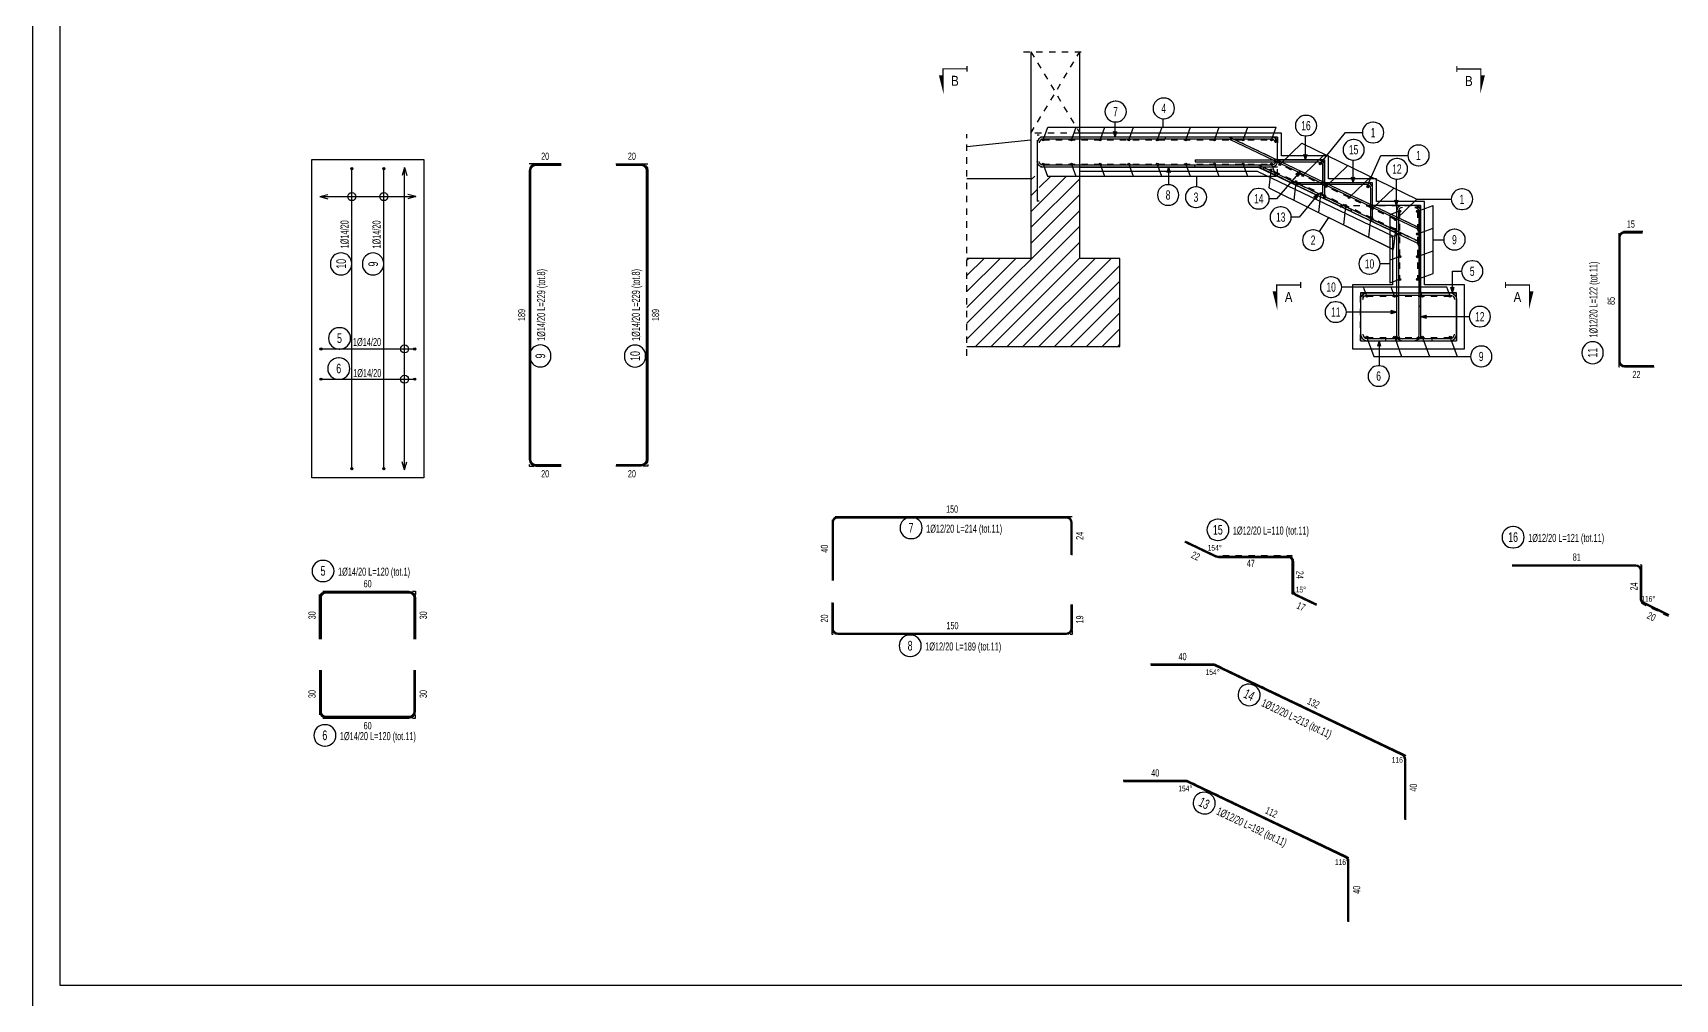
# Model space of a CAD drawing. Header units: metres. Extents: x 419734 to 420376, y 4564732 to 4565123.
# Drawn here: x 419806.38 to 419832.03, y 4564762.16 to 4564777.26 of the extents above; entities that cross this region are included whole.
import ezdxf
from ezdxf.enums import TextEntityAlignment as Align

# ---------------------------------------------------------------- set-up
doc = ezdxf.new("R2010")
doc.units = ezdxf.units.M
for name, pattern in [('ACA_TRATTO1', [1.5, 1, -0.5]), ('HIDDEN', [0.5, 0.3, -0.2]), ('NASCOSTA', [0.375, 0.25, -0.125]), ('PUNTEGGIATA2', [0.125, 0, -0.125])]:
    doc.linetypes.add(name, pattern=pattern)
for name, color, linetype in [('07_Ferri', 7, 'Continuous'), ('07_Richiami', 7, 'Continuous'), ('07_Serie Barre', 7, 'Continuous'), ('07_Tondini', 1, 'Continuous'), ('SW_MAGRONE', 2, 'Continuous'), ('SW_MAGRONE-1', 2, 'HIDDEN'), ('SW_QUOTE', 1, 'Continuous'), ('SW_TESTI', 2, 'Continuous'), ('SW_TRATT_GRIGIO', 252, 'NASCOSTA'), ('SW_TRATTEGGIO_252', 252, 'Continuous')]:
    doc.layers.add(name, color=color, linetype=linetype)
for name, color, linetype, plot in [('07_GENERATRICI', 31, 'Continuous', False), ('07_Poligonale', 8, 'Continuous', False), ('SW_FINESTRA_INVISIBILE', 190, 'Continuous', False)]:
    doc.layers.add(name, color=color, linetype=linetype, plot=plot)
doc.styles.add('ACA_1', font='ARIALN.TTF')
doc.styles.add('SWS', font='ARIALN.TTF')

# ---------------------------------------------------------------- blocks, each defined once
blk = doc.blocks.new('*U1813')
at = {"layer": 'SW_QUOTE', "const_width": 0.0003}
blk.add_lwpolyline([(0, 0), (-0.006, 0), (-0.006, -0.00159)], dxfattribs=at)
at = {"layer": 'SW_QUOTE', "const_width": 0.0003, "flags": 128}
blk.add_lwpolyline([(0, 0.00075), (0, -0.00075)], dxfattribs=at)
at = {"layer": 'SW_QUOTE'}
blk.add_solid([(-0.00585, -0.00159), (-0.00701, -0.00159), (-0.00585, -0.00624)], dxfattribs=at)
at = {"layer": 'SW_TESTI', "style": 'SWS'}
for tag, p in [('RIF_DOC_SEC', (-0.003, 0.0055)), ('RIF_DOC', (-0.003, 0.0025))]:
    blk.add_attdef(tag, text='', height=0.002, dxfattribs=at).set_placement(p, align=Align.MIDDLE)
at = {"layer": 'SW_TESTI', "color": 3, "style": 'SWS'}
blk.add_attdef('SEZ', text='', height=0.0025, dxfattribs=at).set_placement((-0.003, -0.003), align=Align.MIDDLE)
blk = doc.blocks.new('*U1814')
at = {"layer": 'SW_QUOTE', "const_width": 0.0003, "flags": 128}
blk.add_lwpolyline([(0, 0.00075), (0, -0.00075)], dxfattribs=at)
at = {"layer": 'SW_QUOTE', "const_width": 0.0003}
blk.add_lwpolyline([(0, 0), (0.006, 0), (0.006, -0.00159)], dxfattribs=at)
at = {"layer": 'SW_QUOTE'}
blk.add_solid([(0.00585, -0.00159), (0.00701, -0.00159), (0.00585, -0.00624)], dxfattribs=at)
at = {"layer": 'SW_TESTI', "style": 'SWS'}
for tag, p in [('RIF_DOC_SEC', (0.003, 0.0055)), ('RIF_DOC', (0.003, 0.0025))]:
    blk.add_attdef(tag, text='', height=0.002, dxfattribs=at).set_placement(p, align=Align.MIDDLE)
at = {"layer": 'SW_TESTI', "color": 3, "style": 'SWS'}
blk.add_attdef('SEZ', text='', height=0.0025, dxfattribs=at).set_placement((0.003, -0.003), align=Align.MIDDLE)
blk = doc.blocks.new('*U1809')
at = {"layer": 'SW_QUOTE', "const_width": 0.0003}
blk.add_lwpolyline([(0, 0), (-0.006, 0), (-0.006, -0.00159)], dxfattribs=at)
at = {"layer": 'SW_QUOTE', "const_width": 0.0003, "flags": 128}
blk.add_lwpolyline([(0, 0.00075), (0, -0.00075)], dxfattribs=at)
at = {"layer": 'SW_QUOTE'}
blk.add_solid([(-0.00585, -0.00159), (-0.00701, -0.00159), (-0.00585, -0.00624)], dxfattribs=at)
at = {"layer": 'SW_TESTI', "style": 'SWS'}
for tag, p in [('RIF_DOC_SEC', (-0.003, 0.0055)), ('RIF_DOC', (-0.003, 0.0025))]:
    blk.add_attdef(tag, text='', height=0.002, dxfattribs=at).set_placement(p, align=Align.MIDDLE)
at = {"layer": 'SW_TESTI', "color": 3, "style": 'SWS'}
blk.add_attdef('SEZ', text='', height=0.0025, dxfattribs=at).set_placement((-0.003, -0.003), align=Align.MIDDLE)
blk = doc.blocks.new('*U1810')
at = {"layer": 'SW_QUOTE', "const_width": 0.0003, "flags": 128}
blk.add_lwpolyline([(0, 0.00075), (0, -0.00075)], dxfattribs=at)
at = {"layer": 'SW_QUOTE', "const_width": 0.0003}
blk.add_lwpolyline([(0, 0), (0.006, 0), (0.006, -0.00159)], dxfattribs=at)
at = {"layer": 'SW_QUOTE'}
blk.add_solid([(0.00585, -0.00159), (0.00701, -0.00159), (0.00585, -0.00624)], dxfattribs=at)
at = {"layer": 'SW_TESTI', "style": 'SWS'}
for tag, p in [('RIF_DOC_SEC', (0.003, 0.0055)), ('RIF_DOC', (0.003, 0.0025))]:
    blk.add_attdef(tag, text='', height=0.002, dxfattribs=at).set_placement(p, align=Align.MIDDLE)
at = {"layer": 'SW_TESTI', "color": 3, "style": 'SWS'}
blk.add_attdef('SEZ', text='', height=0.0025, dxfattribs=at).set_placement((0.003, -0.003), align=Align.MIDDLE)
blk = doc.blocks.new('STC_TCA_071481033441130212000102', base_point=(44.086, 6.619))
at = {"color": 0}
blk.add_lwpolyline([(44.112, 6.68, 1), (44.054, 6.56), (44.059, 6.558, 1), (44.117, 6.678), (44.112, 6.68)], format="xyb", dxfattribs=at)
blk = doc.blocks.new('STC_TCA_071481033445130212000102', base_point=(43.856, 6.042))
at = {"color": 0}
blk.add_lwpolyline([(43.883, 6.104, 1), (43.825, 5.983), (43.83, 5.981, 1), (43.887, 6.102), (43.883, 6.104)], format="xyb", dxfattribs=at)
blk = doc.blocks.new('STC_TCA_07147100130214000101', base_point=(44.669, 8.208))
at = {"color": 0}
blk.add_lwpolyline([(44.667, 8.272, 1), (44.667, 8.144), (44.672, 8.144, 1), (44.672, 8.272), (44.667, 8.272)], format="xyb", dxfattribs=at)
blk = doc.blocks.new('STC_TCA_07147100130213000101', base_point=(45.128, 9.067))
at = {"color": 0}
blk.add_lwpolyline([(45.126, 9.132, 1), (45.126, 9.003), (45.131, 9.003, 1), (45.131, 9.132), (45.126, 9.132)], format="xyb", dxfattribs=at)
blk = doc.blocks.new('STC_TCA_07148100130212000102', base_point=(11.118, 11.282))
at = {"color": 0}
blk.add_lwpolyline([(11.116, 11.348, 1), (11.116, 11.215), (11.121, 11.215, 1), (11.121, 11.348), (11.116, 11.348)], format="xyb", dxfattribs=at)
blk = doc.blocks.new('STC_TCA_07148100130212000101', base_point=(41.866, 24.599))
at = {"color": 0}
blk.add_lwpolyline([(41.864, 24.665, 1), (41.864, 24.532), (41.869, 24.532, 1), (41.869, 24.665), (41.864, 24.665)], format="xyb", dxfattribs=at)
blk = doc.blocks.new('STC_TCA_07148109000130212000102', base_point=(15.756, 7.48))
at = {"color": 0}
blk.add_lwpolyline([(15.689, 7.477, 1), (15.822, 7.477), (15.822, 7.482, 1), (15.689, 7.482), (15.689, 7.477)], format="xyb", dxfattribs=at)
blk = doc.blocks.new('STC_TCA_07147100130214000102', base_point=(14.259, 10.424))
at = {"color": 0}
blk.add_lwpolyline([(14.256, 10.488, 1), (14.256, 10.36), (14.261, 10.36, 1), (14.261, 10.488), (14.256, 10.488)], format="xyb", dxfattribs=at)
blk = doc.blocks.new('STC_TCA_07148109000130212000101', base_point=(43.957, 29.436))
at = {"color": 0}
blk.add_lwpolyline([(43.89, 29.434, 1), (44.023, 29.434), (44.023, 29.439, 1), (43.89, 29.439), (43.89, 29.434)], format="xyb", dxfattribs=at)
blk = doc.blocks.new('ACA_T1200200101171Continuous1000112500200011')
at = {"linetype": 'ByBlock'}
h = blk.add_hatch(color=1, dxfattribs=at)
edge = h.paths.add_edge_path(flags=0)
edge.add_arc((0, 0), 0.006, 0, 360)
at = {"color": 0, "linetype": 'ByBlock'}
blk.add_circle((0, 0), 0.006, dxfattribs=at)
blk = doc.blocks.new('ACA_T1400200101171Continuous1000112500200011')
at = {"linetype": 'ByBlock'}
h = blk.add_hatch(color=1, dxfattribs=at)
edge = h.paths.add_edge_path(flags=0)
edge.add_arc((0, 0), 0.007, 0, 360)
at = {"color": 0, "linetype": 'ByBlock'}
blk.add_circle((0, 0), 0.007, dxfattribs=at)
blk = doc.blocks.new('aca_tondino_serie_barre_1400147')
h = blk.add_hatch(color=7)
edge = h.paths.add_edge_path(flags=0)
edge.add_arc((0, 0), 0.007, 0, 360)
at = {"color": 0, "linetype": 'Continuous', "ltscale": 0.025}
blk.add_circle((0, 0), 0.007, dxfattribs=at)
blk = doc.blocks.new('aca_arrow2')
at = {"color": 0}
for q in [(-1.1, 0.32), (-1.1, -0.32)]:
    blk.add_line((0, 0), q, dxfattribs=at)
blk = doc.blocks.new('aca_freccia')
blk.add_hatch(color=0).paths.add_polyline_path([(0, 0), (-1.1, 0.32), (-1, 0), (-1.1, -0.32)])
at = {"color": 0}
for p, q in [((0, 0), (-1.1, 0.32)), ((-1, 0), (-1.1, 0.32)), ((0, 0), (-1.1, -0.32)), ((-1.1, -0.32), (-1, 0))]:
    blk.add_line(p, q, dxfattribs=at)
blk = doc.blocks.new('STC_TCA_07147100130213000102', base_point=(21.486, 10.424))
at = {"color": 0}
blk.add_lwpolyline([(21.484, 10.488, 1), (21.484, 10.36), (21.489, 10.36, 1), (21.489, 10.488), (21.484, 10.488)], format="xyb", dxfattribs=at)

msp = doc.modelspace()

# ---------------------------------------------------------------- hatches: boundary and pattern name
at = {"layer": 'SW_TRATTEGGIO_252'}
h = msp.add_hatch(dxfattribs=at)
h.set_pattern_fill('_USER', color=256, scale=0.175, angle=45, pattern_type=0)
h.set_pattern_definition([(45, (419715.5417, 4564751.19632), (-0.1237437, 0.1237437), [])])
h.paths.add_polyline_path([(419823.35459, 4564773.73614), (419822.72959, 4564773.73614), (419822.72959, 4564775.02236), (419822.09582, 4564775.02236), (419822.09582, 4564774.63114), (419822.06582, 4564774.63114), (419822.06582, 4564775.02236), (419821.96711, 4564775.02236), (419821.96711, 4564773.73614), (419820.96711, 4564773.73614), (419820.96711, 4564772.36114), (419823.35459, 4564772.36114)])

# ---------------------------------------------------------------- linework, layer by layer
for points in [[(419806.37598, 4564791.86003), (419890.47598, 4564791.86003), (419890.47598, 4564732.46003), (419806.37598, 4564732.46003)], [(419806.80098, 4564791.43503), (419848.17598, 4564791.43503), (419848.17598, 4564762.37253), (419806.80098, 4564762.37253)]]:
    msp.add_lwpolyline(points, close=True)
at = {"layer": '07_Ferri', "color": 3, "linetype": 'Continuous', "ltscale": 0.025, "flags": 128}
for points in [[(419822.09582, 4564775.66114), (419822.06582, 4564775.66114)], [(419825.81582, 4564775.63114), (419825.78582, 4564775.63114)], [(419825.81582, 4564775.03114), (419825.78582, 4564775.03114)], [(419822.09582, 4564774.63114), (419822.09582, 4564774.63114), (419822.06582, 4564774.63114)], [(419826.80332, 4564774.56239), (419826.80332, 4564774.53239)], [(419828.05332, 4564774.56239), (419828.05332, 4564774.53239)], [(419827.11582, 4564773.19864), (419827.15082, 4564773.19864)], [(419828.05332, 4564772.98344), (419828.02332, 4564772.98344)], [(419828.58082, 4564773.19864), (419828.61582, 4564773.19864)], [(419827.50332, 4564772.47864), (419827.50332, 4564772.47864), (419827.50332, 4564772.44864)], [(419828.22832, 4564772.47864), (419828.22832, 4564772.44864)], [(419827.11582, 4564772.44864), (419827.15082, 4564772.44864)], [(419828.58082, 4564772.44864), (419828.58082, 4564772.44864), (419828.61582, 4564772.44864)]]:
    msp.add_lwpolyline(points, dxfattribs=at)
for points in [[(419825.81582, 4564775.63114), (419825.81582, 4564775.54114, 0.41421356), (419825.72582, 4564775.63114), (419822.15582, 4564775.63114, 0.41421356), (419822.06582, 4564775.54114), (419822.06582, 4564774.63114)], [(419825.78582, 4564775.63114), (419825.78582, 4564775.54114, 0.41421356), (419825.72582, 4564775.60114), (419822.15582, 4564775.60114, 0.41421356), (419822.09582, 4564775.54114)], [(419828.05332, 4564774.14641, 0.28888218), (419828.00214, 4564774.22761), (419825.08424, 4564775.62237, 0.11193711), (419825.04542, 4564775.63117), (419824.06583, 4564775.63117)], [(419828.02332, 4564774.14641, 0.28888218), (419827.9892, 4564774.20055), (419825.0713, 4564775.5953, 0.11193711), (419825.04542, 4564775.60117), (419824.06583, 4564775.60117), (419824.06583, 4564775.63117)], [(419825.81582, 4564775.25239, -0.41421356), (419825.72582, 4564775.16239), (419822.15582, 4564775.16239, -0.41421356), (419822.06582, 4564775.25239)], [(419825.78582, 4564775.25239, -0.41421356), (419825.72582, 4564775.19239), (419822.15582, 4564775.19239, -0.41421356), (419822.09582, 4564775.25239)], [(419828.05332, 4564773.92672, 0.28884981), (419828.00215, 4564774.00791), (419825.54565, 4564775.18248, 0.11196736), (419825.50683, 4564775.19128), (419824.52724, 4564775.19128)], [(419828.02332, 4564773.92672, 0.28884981), (419827.98921, 4564773.98085), (419825.53271, 4564775.15541, 0.11196736), (419825.50683, 4564775.16128), (419824.52724, 4564775.16128), (419824.52724, 4564775.19128)], [(419824.53047, 4564775.27489), (419826.46322, 4564775.27489, -0.41421356), (419826.55322, 4564775.18489), (419826.55322, 4564774.74358, 0.28742927), (419826.58706, 4564774.68958), (419826.98139, 4564774.49849)], [(419824.53047, 4564775.27489), (419824.53047, 4564775.24489), (419826.46322, 4564775.24489, -0.41421356), (419826.52322, 4564775.18489), (419826.52322, 4564774.74358, 0.28742927), (419826.57398, 4564774.66259), (419826.96831, 4564774.47149), (419826.98139, 4564774.49849)], [(419827.64995, 4564774.14318), (419827.66286, 4564774.17026), (419827.3375, 4564774.32541, -0.28913312), (419827.30332, 4564774.37956), (419827.30332, 4564774.82898, 0.41439505), (419827.21327, 4564774.91898), (419826.1183, 4564774.9183, -0.11202562), (419826.0924, 4564774.92416), (419825.60691, 4564775.15607), (419825.59398, 4564775.129)], [(419827.64995, 4564774.14319), (419827.32459, 4564774.29834, -0.28913312), (419827.27332, 4564774.37958), (419827.27332, 4564774.829, 0.41439505), (419827.21329, 4564774.889), (419826.11832, 4564774.88832, -0.11202562), (419826.07947, 4564774.89711), (419825.59398, 4564775.12901)], [(419827.76832, 4564774.56239, 0.41421356), (419827.67832, 4564774.47239), (419827.67832, 4564772.53864, 0.41421356), (419827.76832, 4564772.44864)], [(419827.76832, 4564774.53239, 0.41421356), (419827.70832, 4564774.47239), (419827.70832, 4564772.53864, 0.41421356), (419827.76832, 4564772.47864)], [(419828.05332, 4564774.56239), (419827.96332, 4564774.56239, -0.41421356), (419828.05332, 4564774.47239), (419828.05332, 4564772.53864, -0.41421356), (419827.96332, 4564772.44864)], [(419828.05332, 4564774.53239), (419827.96332, 4564774.53239, -0.41421356), (419828.02332, 4564774.47239), (419828.02332, 4564772.53864, -0.41421356), (419827.96332, 4564772.47864)], [(419827.11582, 4564773.19864), (419827.11582, 4564773.09364, -0.41421356), (419827.22082, 4564773.19864), (419828.51082, 4564773.19864, -0.41421356), (419828.61582, 4564773.09364), (419828.61582, 4564772.44864)], [(419827.15082, 4564773.19864), (419827.15082, 4564773.09364, -0.41421356), (419827.22082, 4564773.16364), (419828.51082, 4564773.16364, -0.41421356), (419828.58082, 4564773.09364)], [(419827.11582, 4564772.55364, 0.41421356), (419827.22082, 4564772.44864), (419828.51082, 4564772.44864, 0.41421356), (419828.61582, 4564772.55364)], [(419827.15082, 4564772.55364, 0.41421356), (419827.22082, 4564772.48364), (419828.51082, 4564772.48364, 0.41421356), (419828.58082, 4564772.55364)]]:
    msp.add_lwpolyline(points, format="xyb", dxfattribs=at)
at = {"layer": '07_Ferri', "color": 7, "flags": 128}
for points in [[(419814.62857, 4564775.21397), (419814.23357, 4564775.21397, 0.41421356), (419814.12857, 4564775.10897), (419814.12857, 4564770.59397, 0.41421356), (419814.23357, 4564770.48897), (419814.62857, 4564770.48897)], [(419815.48315, 4564775.21397), (419815.87815, 4564775.21397, -0.41421356), (419815.98315, 4564775.10897), (419815.98315, 4564770.59397, -0.41421356), (419815.87815, 4564770.48897), (419815.48315, 4564770.48897)], [(419831.52439, 4564774.15364), (419831.23939, 4564774.15364, 0.41421356), (419831.14939, 4564774.06364), (419831.14939, 4564772.12989, 0.41421356), (419831.23939, 4564772.03989), (419831.69939, 4564772.03989)], [(419822.60977, 4564769.09988), (419822.60977, 4564769.60988, 0.41421356), (419822.51977, 4564769.69988), (419818.94977, 4564769.69988, 0.41421356), (419818.85977, 4564769.60988), (419818.85977, 4564768.69988)], [(419826.42545, 4564768.31329), (419826.10009, 4564768.46844, -0.28913312), (419826.04883, 4564768.54967), (419826.04883, 4564768.99909, 0.41439505), (419825.98879, 4564769.05909), (419824.89377, 4564769.05841, -0.11202562), (419824.85492, 4564769.0672), (419824.36943, 4564769.2991)], [(419829.4811, 4564768.94929), (419831.41385, 4564768.94929, -0.41421356), (419831.50385, 4564768.85929), (419831.50385, 4564768.4179, 0.28742927), (419831.53768, 4564768.36391), (419831.93201, 4564768.17281)], [(419810.85521, 4564767.78343), (419810.85521, 4564768.42843, -0.41421356), (419810.96021, 4564768.53343), (419812.25021, 4564768.53343, -0.41421356), (419812.35521, 4564768.42843), (419812.35521, 4564767.78343)], [(419822.60977, 4564768.32771), (419822.60977, 4564767.94896, -0.41421356), (419822.51977, 4564767.85896), (419818.94977, 4564767.85896, -0.41421356), (419818.85977, 4564767.94896), (419818.85977, 4564768.35771)], [(419827.82233, 4564764.96303), (419827.82233, 4564765.91081, 0.28888218), (419827.77115, 4564765.99201), (419824.85325, 4564767.38676, 0.11193711), (419824.81443, 4564767.39556), (419823.83484, 4564767.39556)], [(419810.85521, 4564767.30295), (419810.85521, 4564766.65795, 0.41421356), (419810.96021, 4564766.55295), (419812.25021, 4564766.55295, 0.41421356), (419812.35521, 4564766.65795), (419812.35521, 4564767.30295)], [(419826.93434, 4564763.36933), (419826.93434, 4564764.3126, 0.28884981), (419826.88316, 4564764.3938), (419824.42666, 4564765.56836, 0.11196736), (419824.38784, 4564765.57717), (419823.40825, 4564765.57717)]]:
    msp.add_lwpolyline(points, format="xyb", dxfattribs=at)
at = {"layer": '07_Ferri', "color": 7, "ltscale": 0.025, "flags": 128}
for points, const_width in [([(419814.62857, 4564775.19647), (419814.23357, 4564775.19647, 0.41421356), (419814.14607, 4564775.10897), (419814.14607, 4564770.59397, 0.41421356), (419814.23357, 4564770.50647), (419814.62857, 4564770.50647)], 0.035), ([(419815.48315, 4564775.19647), (419815.87815, 4564775.19647, -0.41421356), (419815.96565, 4564775.10897), (419815.96565, 4564770.59397, -0.41421356), (419815.87815, 4564770.50647), (419815.48315, 4564770.50647)], 0.035), ([(419831.52439, 4564774.13864), (419831.23939, 4564774.13864, 0.41421356), (419831.16439, 4564774.06364), (419831.16439, 4564772.12989, 0.41421356), (419831.23939, 4564772.05489), (419831.69939, 4564772.05489)], 0.03), ([(419822.59477, 4564769.09988), (419822.59477, 4564769.60988, 0.41421356), (419822.51977, 4564769.68488), (419818.94977, 4564769.68488, 0.41421356), (419818.87477, 4564769.60988), (419818.87477, 4564768.69988)], 0.03), ([(419826.43191, 4564768.32683), (419826.10655, 4564768.48198, -0.28913312), (419826.06383, 4564768.54967), (419826.06383, 4564768.99909, 0.41439505), (419825.98878, 4564769.07409), (419824.89376, 4564769.07341, -0.11202562), (419824.86139, 4564769.08074), (419824.3759, 4564769.31264)], 0.03), ([(419829.4811, 4564768.93429), (419831.41385, 4564768.93429, -0.41421356), (419831.48885, 4564768.85929), (419831.48885, 4564768.4179, 0.28742927), (419831.53114, 4564768.35041), (419831.92547, 4564768.15931)], 0.03), ([(419810.87271, 4564767.78343), (419810.87271, 4564768.42843, -0.41421356), (419810.96021, 4564768.51593), (419812.25021, 4564768.51593, -0.41421356), (419812.33771, 4564768.42843), (419812.33771, 4564767.78343)], 0.035), ([(419822.59477, 4564768.32771), (419822.59477, 4564767.94896, -0.41421356), (419822.51977, 4564767.87396), (419818.94977, 4564767.87396, -0.41421356), (419818.87477, 4564767.94896), (419818.87477, 4564768.35771)], 0.03), ([(419827.80733, 4564764.96303), (419827.80733, 4564765.91081, 0.28888218), (419827.76468, 4564765.97847), (419824.84678, 4564767.37323, 0.11193711), (419824.81443, 4564767.38056), (419823.83484, 4564767.38056)], 0.03), ([(419810.87271, 4564767.30295), (419810.87271, 4564766.65795, 0.41421356), (419810.96021, 4564766.57045), (419812.25021, 4564766.57045, 0.41421356), (419812.33771, 4564766.65795), (419812.33771, 4564767.30295)], 0.035), ([(419826.91934, 4564763.36933), (419826.91934, 4564764.3126, 0.28884981), (419826.87669, 4564764.38027), (419824.42019, 4564765.55483, 0.11196736), (419824.38784, 4564765.56217), (419823.40825, 4564765.56217)], 0.03)]:
    msp.add_lwpolyline(points, format="xyb", dxfattribs=dict(at, const_width=const_width))
at = {"layer": '07_GENERATRICI', "color": 2, "linetype": 'ACA_TRATTO1', "ltscale": 0.025}
for p, q in [((419822.15582, 4564775.58617), (419825.72582, 4564775.58617)), ((419822.15582, 4564775.20739), (419825.72582, 4564775.20739)), ((419827.66122, 4564774.19048), (419825.71428, 4564775.12111)), ((419827.66122, 4564774.34069), (419825.85303, 4564775.20501))]:
    msp.add_line(p, q, dxfattribs=at)
at = {"layer": '07_GENERATRICI', "color": 8, "linetype": 'ACA_TRATTO1', "ltscale": 0.025}
for p, q in [((419827.72578, 4564774.47371), (419827.72578, 4564773.40562)), ((419828.00582, 4564774.47205), (419828.00582, 4564773.4105)), ((419827.21411, 4564773.14615), (419828.51611, 4564773.14615)), ((419827.21411, 4564772.50112), (419828.51611, 4564772.50112))]:
    msp.add_line(p, q, dxfattribs=at)
at = {"layer": '07_Poligonale', "linetype": 'PUNTEGGIATA2', "ltscale": 0.025, "flags": 128}
for points in [[(419825.81582, 4564775.03114), (419825.81582, 4564775.63114), (419822.06582, 4564775.63114), (419822.06582, 4564774.63114)], [(419828.05332, 4564774.20315), (419825.06583, 4564775.63117), (419824.06583, 4564775.63117)], [(419814.62857, 4564775.21397), (419814.12857, 4564775.21397), (419814.12857, 4564770.48897), (419814.62857, 4564770.48897)], [(419815.48315, 4564775.21397), (419815.98315, 4564775.21397), (419815.98315, 4564770.48897), (419815.48315, 4564770.48897)], [(419825.81582, 4564775.16239), (419822.06582, 4564775.16239)], [(419828.05332, 4564773.98344), (419825.52724, 4564775.19128), (419824.52724, 4564775.19128)], [(419824.53047, 4564775.27489), (419826.55322, 4564775.27489), (419826.55322, 4564774.67264), (419826.96831, 4564774.47149)], [(419827.64995, 4564774.14318), (419827.27332, 4564774.32277), (419827.27332, 4564774.91902), (419826.03517, 4564774.91825), (419825.59398, 4564775.129)], [(419826.80332, 4564774.56239), (419828.05332, 4564774.56239), (419828.05332, 4564772.44864)], [(419827.67832, 4564774.56239), (419827.67832, 4564772.44864)], [(419831.52439, 4564774.15364), (419831.14939, 4564774.15364), (419831.14939, 4564772.03989), (419831.69939, 4564772.03989)], [(419827.11582, 4564772.44864), (419827.11582, 4564773.19864), (419828.61582, 4564773.19864)], [(419827.11582, 4564772.44864), (419828.61582, 4564772.44864), (419828.61582, 4564773.19864)], [(419822.60977, 4564769.09988), (419822.60977, 4564769.69988), (419818.85977, 4564769.69988), (419818.85977, 4564768.69988)], [(419826.42545, 4564768.31329), (419826.04883, 4564768.49288), (419826.04883, 4564769.08913), (419824.81063, 4564769.08836), (419824.36943, 4564769.2991)], [(419829.4811, 4564768.94929), (419831.50385, 4564768.94929), (419831.50385, 4564768.34697), (419831.91893, 4564768.14581)], [(419810.85521, 4564767.78343), (419810.85521, 4564768.53343), (419812.35521, 4564768.53343), (419812.35521, 4564767.78343)], [(419822.60977, 4564768.32771), (419822.60977, 4564767.85896), (419818.85977, 4564767.85896), (419818.85977, 4564768.35771)], [(419827.82233, 4564764.96303), (419827.82233, 4564765.96754), (419824.83484, 4564767.39556), (419823.83484, 4564767.39556)], [(419810.85521, 4564767.30295), (419810.85521, 4564766.55295), (419812.35521, 4564766.55295), (419812.35521, 4564767.30295)], [(419826.93434, 4564763.36933), (419826.93434, 4564764.36933), (419824.40825, 4564765.57717), (419823.40825, 4564765.57717)]]:
    msp.add_lwpolyline(points, dxfattribs=at)
at = {"layer": '07_Richiami'}
for p, q in [((419822.16095, 4564775.60027), (419822.22897, 4564775.78715)), ((419822.6072, 4564775.60027), (419822.67522, 4564775.78715)), ((419823.05345, 4564775.60027), (419823.12147, 4564775.78715)), ((419823.4997, 4564775.60027), (419823.56772, 4564775.78715)), ((419823.94595, 4564775.60027), (419824.01397, 4564775.78715)), ((419824.3922, 4564775.60027), (419824.46022, 4564775.78715)), ((419824.83845, 4564775.60027), (419824.90647, 4564775.78715)), ((419825.2847, 4564775.60027), (419825.35272, 4564775.78715)), ((419825.73095, 4564775.60027), (419825.79897, 4564775.78715)), ((419825.86383, 4564775.21541), (419826.19912, 4564775.53819)), ((419826.22547, 4564775.04255), (419826.55786, 4564775.36253)), ((419822.16095, 4564775.19329), (419822.22317, 4564775.02236)), ((419822.6072, 4564775.19329), (419822.66942, 4564775.02236)), ((419823.05345, 4564775.19329), (419823.11567, 4564775.02236)), ((419823.4997, 4564775.19329), (419823.56192, 4564775.02236)), ((419823.94595, 4564775.19329), (419824.00817, 4564775.02236)), ((419824.3922, 4564775.19329), (419824.45442, 4564775.02236)), ((419824.83845, 4564775.19329), (419824.90067, 4564775.02236)), ((419825.2847, 4564775.19329), (419825.34692, 4564775.02236)), ((419825.7126, 4564775.10621), (419825.68256, 4564774.8404)), ((419825.73095, 4564775.19329), (419825.79317, 4564775.02236)), ((419826.58711, 4564774.86969), (419826.91659, 4564775.18687)), ((419826.10199, 4564774.92008), (419826.07113, 4564774.6471)), ((419826.94875, 4564774.69682), (419827.27532, 4564775.01121)), ((419827.21704, 4564774.86586), (419827.21668, 4564774.86621)), ((419827.31039, 4564774.52396), (419827.63406, 4564774.83555)), ((419826.49137, 4564774.73395), (419826.45971, 4564774.4538)), ((419826.88076, 4564774.54783), (419826.84829, 4564774.26051)), ((419827.67203, 4564774.3511), (419827.99279, 4564774.65989)), ((419828.02227, 4564774.47803), (419828.25043, 4564774.56108)), ((419827.27015, 4564774.3617), (419827.23687, 4564774.06721)), ((419827.70934, 4564774.46772), (419827.57442, 4564774.41861)), ((419827.70934, 4564774.11169), (419827.57442, 4564774.06258)), ((419827.65954, 4564774.17557), (419827.62544, 4564773.87391)), ((419828.02227, 4564774.12419), (419828.25043, 4564774.20723)), ((419827.70934, 4564773.75566), (419827.57442, 4564773.70655)), ((419828.02227, 4564773.77034), (419828.25043, 4564773.85338)), ((419828.02227, 4564773.41649), (419828.25043, 4564773.49953)), ((419827.20813, 4564773.1626), (419827.16287, 4564773.28696)), ((419827.70934, 4564773.39963), (419827.57442, 4564773.35052)), ((419827.64122, 4564773.1626), (419827.59595, 4564773.28696)), ((419828.0743, 4564773.1626), (419828.02904, 4564773.28696)), ((419828.50739, 4564773.1626), (419828.46212, 4564773.28696)), ((419827.2201, 4564772.48468), (419827.32274, 4564772.20269)), ((419827.6541, 4564772.48468), (419827.75674, 4564772.20269)), ((419828.0881, 4564772.48468), (419828.19074, 4564772.20269)), ((419828.5221, 4564772.48468), (419828.62474, 4564772.20269))]:
    msp.add_line(p, q, dxfattribs=at)
at = {"layer": '07_Richiami', "flags": 128}
for points in [[(419823.28192, 4564775.63114), (419823.28192, 4564775.86763)], [(419824.0343, 4564775.78715), (419824.0343, 4564775.91882)], [(419822.22897, 4564775.78715), (419825.79897, 4564775.78715)], [(419826.25623, 4564775.27489), (419826.25623, 4564775.65031)], [(419826.48342, 4564775.2144), (419826.87822, 4564775.70121), (419827.14356, 4564775.70121)], [(419826.19912, 4564775.53819), (419827.99279, 4564774.65989), (419828.53267, 4564774.65989)], [(419827.21668, 4564774.86621), (419827.42946, 4564775.34436), (419827.85289, 4564775.34436)], [(419824.11441, 4564775.16239), (419824.11441, 4564774.88709)], [(419826.17833, 4564775.09939), (419825.80484, 4564774.66806), (419825.69157, 4564774.66806)], [(419827.00018, 4564774.91886), (419827.00018, 4564775.27285)], [(419822.22317, 4564775.02236), (419825.79817, 4564775.02236)], [(419824.55038, 4564775.02236), (419824.55038, 4564774.85316)], [(419825.68256, 4564774.8404), (419827.62544, 4564773.87391), (419826.61554, 4564774.37628), (419826.46853, 4564774.15522)], [(419827.67673, 4564774.56239), (419827.67673, 4564774.97462)], [(419826.45935, 4564774.74559), (419826.15446, 4564774.38088), (419826.03507, 4564774.38088)], [(419828.25043, 4564773.49953), (419828.25043, 4564774.56108)], [(419827.57442, 4564774.41861), (419827.57442, 4564773.35052)], [(419828.25043, 4564774.02765), (419828.41482, 4564774.02765)], [(419827.57442, 4564773.64991), (419827.42228, 4564773.64991)], [(419828.55195, 4564773.19864), (419828.55195, 4564773.53543), (419828.69238, 4564773.53543)], [(419828.46212, 4564773.28696), (419826.82258, 4564773.28696)], [(419827.67832, 4564772.89703), (419826.89482, 4564772.89703)], [(419828.05332, 4564772.82618), (419828.81088, 4564772.82618)], [(419827.40354, 4564772.44864), (419827.40354, 4564772.05748)], [(419827.32274, 4564772.20269), (419828.83264, 4564772.20269)]]:
    msp.add_lwpolyline(points, dxfattribs=at)
at = {"layer": '07_Serie Barre', "color": 3, "linetype": 'Continuous', "ltscale": 0.025}
for p, q in [((419811.35825, 4564770.43075), (419811.35825, 4564775.15575)), ((419811.85825, 4564770.43075), (419811.85825, 4564775.15575)), ((419810.85825, 4564772.32075), (419812.35825, 4564772.32075)), ((419810.85825, 4564771.84825), (419812.35825, 4564771.84825))]:
    msp.add_line(p, q, dxfattribs=at)
at = {"layer": '07_Serie Barre', "color": 7, "flags": 128}
for points in [[(419812.18162, 4564770.43075), (419812.18162, 4564775.15575)], [(419810.85825, 4564774.70054), (419812.35825, 4564774.70054)]]:
    msp.add_lwpolyline(points, dxfattribs=at)
at = {"layer": '07_Serie Barre', "color": 7}
for centre in [(419811.35825, 4564774.70054), (419811.85825, 4564774.70054), (419812.18162, 4564772.32075), (419812.18162, 4564771.84825)]:
    msp.add_circle(centre, 0.0625, dxfattribs=at)
at = {"layer": 'SW_FINESTRA_INVISIBILE'}
msp.add_lwpolyline([(419822.72959, 4564775.16239), (419825.51549, 4564775.16239), (419827.67832, 4564774.12928), (419827.67832, 4564773.19864), (419827.11582, 4564773.19864), (419827.11582, 4564772.44864), (419828.61582, 4564772.44864), (419828.61582, 4564773.19864), (419828.05332, 4564773.19864), (419828.05332, 4564774.56239), (419827.30332, 4564774.56239), (419827.30332, 4564774.91864), (419826.55332, 4564774.91864), (419826.55332, 4564775.27489), (419825.81582, 4564775.27489), (419825.81582, 4564775.63114), (419822.72959, 4564775.63114)], dxfattribs=at)
at = {"layer": 'SW_MAGRONE', "color": 8}
for p, q in [((419820.96711, 4564775.48614), (419821.96711, 4564775.59114)), ((419820.96711, 4564774.98614), (419821.96711, 4564774.98614))]:
    msp.add_line(p, q, dxfattribs=at)
for points in [[(419821.96711, 4564776.96364), (419821.96711, 4564773.73614), (419820.96711, 4564773.73614)], [(419820.96711, 4564772.36114), (419823.35459, 4564772.36114), (419823.35459, 4564773.73614), (419822.72959, 4564773.73614), (419822.72959, 4564776.96364)]]:
    msp.add_lwpolyline(points, dxfattribs=at)
at = {"layer": 'SW_MAGRONE'}
msp.add_lwpolyline([(419822.72959, 4564775.09989), (419825.50133, 4564775.09989), (419827.61582, 4564774.08987), (419827.61582, 4564773.32364), (419826.99082, 4564773.32364), (419826.99082, 4564772.32364), (419828.74082, 4564772.32364), (419828.74082, 4564773.32364), (419828.11582, 4564773.32364), (419828.11582, 4564774.62489), (419827.36582, 4564774.62489), (419827.36582, 4564774.98114), (419826.61582, 4564774.98114), (419826.61582, 4564775.33739), (419825.87832, 4564775.33739), (419825.87832, 4564775.69364), (419822.72959, 4564775.69364)], dxfattribs=at)
msp.add_lwpolyline([(419810.73325, 4564770.30575), (419810.73325, 4564775.28075), (419812.48325, 4564775.28075), (419812.48325, 4564770.30575)], close=True, dxfattribs=at)
at = {"layer": 'SW_MAGRONE-1', "ltscale": 0.3}
msp.add_lwpolyline([(419821.96711, 4564776.96364), (419822.72959, 4564775.69364), (419821.96711, 4564775.69364), (419822.72959, 4564776.96364)], dxfattribs=at)
at = {"layer": 'SW_TRATT_GRIGIO', "ltscale": 0.25}
for p, q in [((419821.84963, 4564776.96364), (419822.82128, 4564776.96364)), ((419820.96711, 4564772.21569), (419820.96711, 4564775.67746))]:
    msp.add_line(p, q, dxfattribs=at)

# ---------------------------------------------------------------- block references
ref = msp.add_blockref('*U1809', (419820.96711, 4564776.69807), dxfattribs=dict(xscale=62.5, yscale=62.5, zscale=62.5))
ref.add_attrib('SEZ', 'B', dxfattribs={"layer": 'SW_TESTI', "color": 3, "height": 0.15625, "style": 'SWS'}).set_placement((419820.77961, 4564776.51057), align=Align.MIDDLE)
ref = msp.add_blockref('*U1810', (419828.61932, 4564776.69557), dxfattribs=dict(xscale=62.5, yscale=62.5, zscale=62.5))
ref.add_attrib('SEZ', 'B', dxfattribs={"layer": 'SW_TESTI', "color": 3, "height": 0.15625, "style": 'SWS'}).set_placement((419828.80682, 4564776.50807), align=Align.MIDDLE)
ref = msp.add_blockref('*U1813', (419826.1791, 4564773.31951), dxfattribs=dict(xscale=62.5, yscale=62.5, zscale=62.5))
ref.add_attrib('SEZ', 'A', dxfattribs={"layer": 'SW_TESTI', "color": 3, "height": 0.15625, "style": 'SWS'}).set_placement((419825.9916, 4564773.13201), align=Align.MIDDLE)
ref = msp.add_blockref('*U1814', (419829.37864, 4564773.31951), dxfattribs=dict(xscale=62.5, yscale=62.5, zscale=62.5))
ref.add_attrib('SEZ', 'A', dxfattribs={"layer": 'SW_TESTI', "color": 3, "height": 0.15625, "style": 'SWS'}).set_placement((419829.56614, 4564773.13201), align=Align.MIDDLE)
at = {"layer": '07_Ferri', "color": 7, "xscale": 2.5, "yscale": 2.5, "zscale": 2.5}
for name, p in [('STC_TCA_07148109000130212000101', (419814.30357, 4564772.21069)), ('STC_TCA_07148109000130212000102', (419815.78315, 4564772.21069)), ('STC_TCA_07148109000130212000102', (419830.74078, 4564772.26246)), ('STC_TCA_07148100130212000101', (419820.09399, 4564769.52488)), ('STC_TCA_07148100130212000102', (419824.88561, 4564769.49515)), ('STC_TCA_07148100130212000102', (419829.49767, 4564769.38025)), ('STC_TCA_07148100130212000101', (419810.90803, 4564768.85252)), ('STC_TCA_07148100130212000101', (419820.07899, 4564767.68396)), ('STC_TCA_071481033441130212000102', (419825.37533, 4564766.91465)), ('STC_TCA_07148100130212000101', (419810.93651, 4564766.28325)), ('STC_TCA_071481033445130212000102', (419824.67282, 4564765.22197))]:
    msp.add_blockref(name, p, dxfattribs=at)
at = {"layer": '07_Richiami', "color": 7, "xscale": 2.5, "yscale": 2.5, "zscale": 2.5}
for name, p in [('STC_TCA_07147100130213000101', (419823.28817, 4564776.0281)), ('STC_TCA_07147100130213000101', (419824.04055, 4564776.07928)), ('STC_TCA_07147100130213000102', (419826.26248, 4564775.81077)), ('STC_TCA_07147100130213000101', (419827.31028, 4564775.70121)), ('STC_TCA_07147100130213000102', (419827.00643, 4564775.43332)), ('STC_TCA_07147100130213000102', (419827.68298, 4564775.13508)), ('STC_TCA_07147100130213000101', (419828.01961, 4564775.34436)), ('STC_TCA_07147100130214000101', (419824.10816, 4564774.72662)), ('STC_TCA_07147100130214000101', (419824.54413, 4564774.69269)), ('STC_TCA_07147100130214000102', (419825.52485, 4564774.66806)), ('STC_TCA_07147100130213000101', (419828.69939, 4564774.65989)), ('STC_TCA_07147100130214000102', (419825.86835, 4564774.38088)), ('STC_TCA_07147100130214000101', (419826.37342, 4564774.0216)), ('STC_TCA_07147100130213000101', (419828.58154, 4564774.02765)), ('STC_TCA_07148109000130212000102', (419811.19169, 4564773.65129)), ('STC_TCA_07148109000130212000101', (419811.69169, 4564773.64779)), ('STC_TCA_07147100130214000102', (419827.25556, 4564773.64991)), ('STC_TCA_07147100130213000101', (419828.8591, 4564773.53543)), ('STC_TCA_07147100130214000102', (419826.65587, 4564773.28696)), ('STC_TCA_07147100130214000102', (419826.72811, 4564772.89703)), ('STC_TCA_07147100130213000102', (419828.9776, 4564772.82618)), ('STC_TCA_07148100130212000101', (419811.16536, 4564772.48732)), ('STC_TCA_07147100130213000101', (419828.99936, 4564772.20269)), ('STC_TCA_07148100130212000101', (419811.15378, 4564772.01482)), ('STC_TCA_07147100130214000101', (419827.39729, 4564771.89701))]:
    msp.add_blockref(name, p, dxfattribs=at)
at = {"layer": '07_Richiami', "xscale": 0.078125, "yscale": 0.078125, "zscale": 0.078125}
for p, rotation in [((419823.28192, 4564775.63114), 270), ((419826.25623, 4564775.27489), 270), ((419824.11441, 4564775.16239), 90), ((419826.17833, 4564775.09939), 49.11099139414854), ((419827.00018, 4564774.91886), 270), ((419826.45935, 4564774.74559), 50.1052312590956), ((419827.67673, 4564774.56239), 270), ((419828.55195, 4564773.19864), 270), ((419828.05332, 4564772.82618), 180), ((419827.40354, 4564772.44864), 90)]:
    msp.add_blockref('aca_freccia', p, dxfattribs=dict(at, rotation=rotation))
msp.add_blockref('aca_freccia', (419827.67832, 4564772.89703), dxfattribs=at)
at = {"layer": '07_Serie Barre', "color": 4, "xscale": 2.5, "yscale": 2.5, "zscale": 2.5}
for p in [(419811.35825, 4564775.13825), (419811.85825, 4564775.13825), (419811.35825, 4564770.44825), (419811.85825, 4564770.44825)]:
    msp.add_blockref('aca_tondino_serie_barre_1400147', p, dxfattribs=at)
at = {"layer": '07_Serie Barre', "color": 7, "xscale": 0.1125, "yscale": 0.1125, "zscale": 0.1125}
for p, rotation in [((419812.18162, 4564775.15575), 90), ((419810.85825, 4564774.70054), 180), ((419812.18162, 4564770.43075), 270)]:
    msp.add_blockref('aca_arrow2', p, dxfattribs=dict(at, rotation=rotation))
msp.add_blockref('aca_arrow2', (419812.35825, 4564774.70054), dxfattribs=at)
at = {"layer": '07_Serie Barre', "color": 4, "xscale": 2.5, "yscale": 2.5, "zscale": 2.5, "rotation": 270}
for p in [(419810.87575, 4564772.32075), (419812.34075, 4564772.32075), (419810.87575, 4564771.84825), (419812.34075, 4564771.84825)]:
    msp.add_blockref('aca_tondino_serie_barre_1400147', p, dxfattribs=at)
at = {"layer": '07_Tondini', "xscale": 2.5, "yscale": 2.5, "zscale": 2.5}
for name, p in [('ACA_T1200200101171Continuous1000112500200011', (419822.15582, 4564775.58617)), ('ACA_T1200200101171Continuous1000112500200011', (419822.60207, 4564775.58617)), ('ACA_T1200200101171Continuous1000112500200011', (419823.04832, 4564775.58617)), ('ACA_T1200200101171Continuous1000112500200011', (419823.49457, 4564775.58617)), ('ACA_T1200200101171Continuous1000112500200011', (419823.94082, 4564775.58617)), ('ACA_T1200200101171Continuous1000112500200011', (419824.38707, 4564775.58617)), ('ACA_T1200200101171Continuous1000112500200011', (419824.83332, 4564775.58617)), ('ACA_T1200200101171Continuous1000112500200011', (419825.27957, 4564775.58617)), ('ACA_T1200200101171Continuous1000112500200011', (419825.72582, 4564775.58617)), ('ACA_T1200200101171Continuous1000112500200011', (419822.15582, 4564775.20739)), ('ACA_T1200200101171Continuous1000112500200011', (419822.60207, 4564775.20739)), ('ACA_T1200200101171Continuous1000112500200011', (419823.04832, 4564775.20739)), ('ACA_T1200200101171Continuous1000112500200011', (419823.49457, 4564775.20739)), ('ACA_T1200200101171Continuous1000112500200011', (419823.94082, 4564775.20739)), ('ACA_T1200200101171Continuous1000112500200011', (419824.38707, 4564775.20739)), ('ACA_T1200200101171Continuous1000112500200011', (419824.83332, 4564775.20739)), ('ACA_T1200200101171Continuous1000112500200011', (419825.27957, 4564775.20739)), ('ACA_T1200200101171Continuous1000112500200011', (419825.72582, 4564775.20739)), ('ACA_T1200200101171Continuous1000112500200011', (419826.48352, 4564775.21339)), ('ACA_T1200200101171Continuous1000112500200011', (419827.22783, 4564774.85544)), ('ACA_T1400200101171Continuous1000112500200011', (419827.21411, 4564773.14615)), ('ACA_T1400200101171Continuous1000112500200011', (419827.6472, 4564773.14615)), ('ACA_T1400200101171Continuous1000112500200011', (419828.08029, 4564773.14615)), ('ACA_T1400200101171Continuous1000112500200011', (419828.51337, 4564773.14615)), ('ACA_T1400200101171Continuous1000112500200011', (419827.21411, 4564772.50112)), ('ACA_T1400200101171Continuous1000112500200011', (419827.64811, 4564772.50112)), ('ACA_T1400200101171Continuous1000112500200011', (419828.08211, 4564772.50112)), ('ACA_T1400200101171Continuous1000112500200011', (419828.51611, 4564772.50112))]:
    msp.add_blockref(name, p, dxfattribs=at)
at = {"layer": '07_Tondini'}
for name, p, xscale, yscale, zscale, rotation in [('ACA_T1200200101171Continuous1000112500200011', (419825.71428, 4564775.12111), 2.5, 2.5, 2.5, 154.4522538876942), ('ACA_T1200200101171Continuous1000112500200011', (419825.85303, 4564775.20501), 2.499999999999999, 2.499999999999999, 2.499999999999999, 154.4522538876941), ('ACA_T1200200101171Continuous1000112500200011', (419826.21467, 4564775.03215), 2.499999999999999, 2.499999999999999, 2.499999999999999, 154.4522538876941), ('ACA_T1200200101171Continuous1000112500200011', (419826.10367, 4564774.93499), 2.5, 2.5, 2.5, 154.4522538876942), ('ACA_T1200200101171Continuous1000112500200011', (419826.49306, 4564774.74886), 2.5, 2.5, 2.5, 154.4522538876942), ('ACA_T1200200101171Continuous1000112500200011', (419826.5763, 4564774.85928), 2.499999999999999, 2.499999999999999, 2.499999999999999, 154.4522538876941), ('ACA_T1200200101171Continuous1000112500200011', (419826.88245, 4564774.56273), 2.5, 2.5, 2.5, 154.4522538876942), ('ACA_T1200200101171Continuous1000112500200011', (419826.93794, 4564774.68642), 2.499999999999999, 2.499999999999999, 2.499999999999999, 154.4522538876941), ('ACA_T1200200101171Continuous1000112500200011', (419827.29958, 4564774.51356), 2.499999999999999, 2.499999999999999, 2.499999999999999, 154.4522538876941), ('ACA_T1200200101171Continuous1000112500200011', (419827.27183, 4564774.3766), 2.5, 2.5, 2.5, 154.4522538876942), ('ACA_T1200200101171Continuous1000112500200011', (419827.66122, 4564774.34069), 2.499999999999999, 2.499999999999999, 2.499999999999999, 154.4522538876941), ('ACA_T1400200101171Continuous1000112500200011', (419827.72578, 4564774.47371), 2.5, 2.5, 2.5, 270), ('ACA_T1400200101171Continuous1000112500200011', (419828.00582, 4564774.47205), 2.5, 2.5, 2.5, 270), ('ACA_T1200200101171Continuous1000112500200011', (419827.66122, 4564774.19048), 2.5, 2.5, 2.5, 154.4522538876942), ('ACA_T1400200101171Continuous1000112500200011', (419827.72578, 4564774.11768), 2.5, 2.5, 2.5, 270), ('ACA_T1400200101171Continuous1000112500200011', (419828.00582, 4564774.1182), 2.5, 2.5, 2.5, 270), ('ACA_T1400200101171Continuous1000112500200011', (419827.72578, 4564773.76165), 2.5, 2.5, 2.5, 270), ('ACA_T1400200101171Continuous1000112500200011', (419828.00582, 4564773.76435), 2.5, 2.5, 2.5, 270), ('ACA_T1400200101171Continuous1000112500200011', (419827.72578, 4564773.40562), 2.5, 2.5, 2.5, 270), ('ACA_T1400200101171Continuous1000112500200011', (419828.00582, 4564773.4105), 2.5, 2.5, 2.5, 270)]:
    msp.add_blockref(name, p, dxfattribs=dict(at, xscale=xscale, yscale=yscale, zscale=zscale, rotation=rotation))

# ---------------------------------------------------------------- texts
at = {"layer": '07_Ferri', "color": 1, "style": 'ACA_1', "width": 0.8}
for s, p in [('20', (419814.37857, 4564775.33272)), ('20', (419815.73315, 4564775.33272)), ('15', (419831.33689, 4564774.27239)), ('22', (419831.42439, 4564771.92114)), ('20', (419814.37857, 4564770.37022)), ('20', (419815.73315, 4564770.37022)), ('150', (419820.73477, 4564769.81863)), ('81', (419830.49247, 4564769.06804)), ('60', (419811.60521, 4564768.65218)), ('150', (419820.74077, 4564767.99758)), ('40', (419824.33484, 4564767.51431)), ('60', (419811.60521, 4564766.4342)), ('40', (419823.90825, 4564765.69592))]:
    msp.add_text(s, height=0.1125, dxfattribs=at).set_placement(p, align=Align.MIDDLE_CENTER)
at = {"layer": '07_Ferri', "color": 2, "style": 'ACA_1', "width": 0.8}
for s, rotation, p in [('1%%c14/20 L=229 (tot.8)', 90, (419814.37857, 4564772.446)), ('1%%c14/20 L=229 (tot.8)', 90, (419815.85815, 4564772.446)), ('1%%c12/20 L=122 (tot.11)', 90, (419830.81578, 4564772.49777)), ('1%%c12/20 L=213 (tot.11)', 334.405971, (419825.55515, 4564766.74536)), ('1%%c12/20 L=192 (tot.11)', 334.446674, (419824.85276, 4564765.0528))]:
    msp.add_text(s, height=0.125, rotation=rotation, dxfattribs=at).set_placement(p)
at = {"layer": '07_Ferri', "color": 1, "style": 'ACA_1', "width": 0.8}
for s, rotation, p in [('85', 90, (419831.03064, 4564773.07176)), ('189', 90, (419814.00982, 4564772.85147)), ('189', 90, (419816.1019, 4564772.85147)), ('24', 90, (419822.72852, 4564769.39988)), ('40', 90, (419818.74102, 4564769.19988)), ('22', 334.467818, (419824.53885, 4564769.08658)), ('47', 0.035599, (419825.40105, 4564768.97)), ('24', 270.000099, (419826.16758, 4564768.79101)), ('24', 90, (419831.3851, 4564768.60955)), ('17', 334.50543, (419826.18603, 4564768.2959)), ('30', 90, (419810.73646, 4564768.15843)), ('30', 90, (419812.47396, 4564768.15843)), ('20', 90, (419818.74102, 4564768.10834)), ('19', 90, (419822.72852, 4564768.09334)), ('20', 334.1448, (419831.6596, 4564768.13953)), ('30', 90, (419810.73646, 4564766.92795)), ('30', 90, (419812.47396, 4564766.92795)), ('132', 334.452254, (419826.3798, 4564766.78869)), ('40', 90, (419827.94108, 4564765.46529)), ('112', 334.445407, (419825.72252, 4564765.08038)), ('40', 90, (419827.05309, 4564763.86933))]:
    msp.add_text(s, height=0.1125, rotation=rotation, dxfattribs=at).set_placement(p, align=Align.MIDDLE_CENTER)
at = {"layer": '07_Ferri', "color": 3, "style": 'ACA_1', "width": 0.8}
for s, rotation, p in [('9', 90, (419814.37857, 4564772.21069)), ('10', 90, (419815.85815, 4564772.21069)), ('11', 90, (419830.81578, 4564772.26246)), ('14', 334.405971, (419825.34293, 4564766.84701)), ('13', 334.446674, (419824.64046, 4564765.1543))]:
    msp.add_text(s, height=0.15, rotation=rotation, dxfattribs=at).set_placement(p, align=Align.CENTER)
for s, p in [('7', (419820.09399, 4564769.44988)), ('15', (419824.88561, 4564769.42015)), ('16', (419829.49767, 4564769.30525)), ('5', (419810.90803, 4564768.77752)), ('8', (419820.07899, 4564767.60896)), ('6', (419810.93651, 4564766.20825))]:
    msp.add_text(s, height=0.15, dxfattribs=at).set_placement(p, align=Align.CENTER)
at = {"layer": '07_Ferri', "color": 2, "style": 'ACA_1', "width": 0.8}
for s, p in [('1%%c12/20 L=214 (tot.11)', (419820.32931, 4564769.44988)), ('1%%c12/20 L=110 (tot.11)', (419825.12092, 4564769.42015)), ('1%%c12/20 L=121 (tot.11)', (419829.73298, 4564769.30525)), ('1%%c14/20 L=120 (tot.1)', (419811.14334, 4564768.77752)), ('1%%c12/20 L=189 (tot.11)', (419820.31431, 4564767.60896)), ('1%%c14/20 L=120 (tot.11)', (419811.17182, 4564766.20825))]:
    msp.add_text(s, height=0.125, dxfattribs=at).set_placement(p)
at = {"layer": '07_Richiami', "color": 3, "style": 'ACA_1', "width": 0.8}
for s, height, p in [('7', 0.14375, (419823.28817, 4564776.0281)), ('4', 0.14375, (419824.04055, 4564776.07928)), ('16', 0.14375, (419826.26248, 4564775.81077)), ('1', 0.14375, (419827.31028, 4564775.70121)), ('15', 0.14375, (419827.00643, 4564775.43332)), ('1', 0.14375, (419828.01961, 4564775.34436)), ('12', 0.14375, (419827.68298, 4564775.13508)), ('8', 0.14375, (419824.10816, 4564774.72662)), ('3', 0.14375, (419824.54413, 4564774.69269)), ('14', 0.14375, (419825.52485, 4564774.66806)), ('1', 0.14375, (419828.69939, 4564774.65989)), ('13', 0.14375, (419825.86835, 4564774.38088)), ('2', 0.14375, (419826.37342, 4564774.0216)), ('9', 0.14375, (419828.58154, 4564774.02765)), ('10', 0.14375, (419827.25556, 4564773.64991)), ('5', 0.14375, (419828.8591, 4564773.53543)), ('10', 0.14375, (419826.65587, 4564773.28696)), ('11', 0.14375, (419826.72811, 4564772.89703)), ('12', 0.14375, (419828.9776, 4564772.82618)), ('5', 0.15, (419811.16536, 4564772.48732)), ('9', 0.14375, (419828.99936, 4564772.20269)), ('6', 0.15, (419811.15378, 4564772.01482)), ('6', 0.14375, (419827.39729, 4564771.89701))]:
    msp.add_text(s, height=height, dxfattribs=at).set_placement(p, align=Align.MIDDLE)
at = {"layer": '07_Richiami', "color": 2, "style": 'ACA_1', "width": 0.8}
for p in [(419811.24491, 4564773.89285), (419811.74479, 4564773.88935)]:
    msp.add_text('1%%c14/20', height=0.125, rotation=90, dxfattribs=at).set_placement(p, align=Align.MIDDLE_LEFT)
at = {"layer": '07_Richiami', "color": 3, "style": 'ACA_1', "width": 0.8}
for s, p in [('10', (419811.19169, 4564773.65129)), ('9', (419811.69169, 4564773.64779))]:
    msp.add_text(s, height=0.15, rotation=90, dxfattribs=at).set_placement(p, align=Align.MIDDLE)
at = {"layer": '07_Richiami', "color": 2, "style": 'ACA_1', "width": 0.8}
for p in [(419811.3766, 4564772.42912), (419811.37941, 4564771.94374)]:
    msp.add_text('1%%c14/20', height=0.125, dxfattribs=at).set_placement(p, align=Align.MIDDLE_LEFT)
at = {"layer": 'SW_MAGRONE', "color": 1, "style": 'ACA_1', "width": 0.8}
for s, p in [('154°', (419824.83871, 4564769.2125)), ('115°', (419826.15647, 4564768.5608)), ('116°', (419831.6117, 4564768.41455)), ('154°', (419824.80669, 4564767.27143)), ('116°', (419827.71466, 4564765.89967)), ('154°', (419824.3801, 4564765.45304)), ('116°', (419826.82666, 4564764.30146))]:
    msp.add_text(s, height=0.09, dxfattribs=at).set_placement(p, align=Align.MIDDLE_CENTER)

doc.saveas('drawing.dxf')
